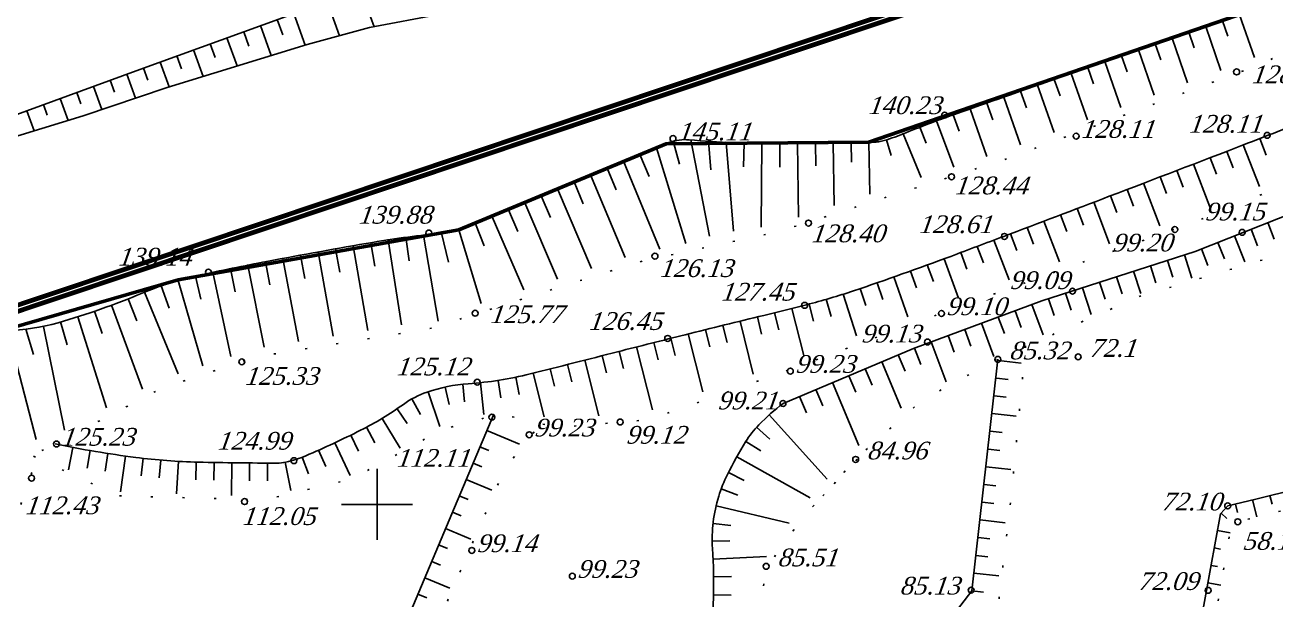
# Model space of a CAD drawing. Header units: millimetres. Extents: x 1400 to 4853, y -623 to 1865.
# Drawn here: x 2822.5 to 2885.9, y 1668.5 to 1697.6 of the extents above; entities that cross this region are included whole.
import ezdxf

# ---------------------------------------------------------------- set-up
doc = ezdxf.new("R2010")
doc.units = ezdxf.units.MM
doc.linetypes.add('ADOT1', pattern=[1.6, 0.1, -1.5])
for name, color, linetype in [('00_Північ', 7, 'Continuous'), ('01_Горизонт_58', 7, 'Continuous'), ('01_Горизонт_72', 7, 'Continuous'), ('01_Горизонт_86', 7, 'Continuous'), ('02_Горизонт_100', 7, 'Continuous'), ('02_Горизонт_112', 7, 'Continuous'), ('CONT-MNR', 7, 'Continuous'), ('Карьер', 7, 'Continuous'), ('кресты', 7, 'Continuous'), ('ПИКЕТЫ', 7, 'Continuous')]:
    doc.layers.add(name, color=color, linetype=linetype)
doc.styles.add('universw', font='timesi.ttf', dxfattribs={"oblique": 10})

msp = doc.modelspace()

# ---------------------------------------------------------------- linework, layer by layer
at = {"color": 6, "linetype": 'Continuous', "lineweight": 60, "flags": 128}
msp.add_lwpolyline([(3144.4144, 1622.5005, 0.24, 0.24, 0), (3032.8199, 1555.7907, 0.24, 0.24, 0), (3018.8744, 1523.7908, 0.24, 0.24, 0), (2987.3207, 1481.6199, 0.24, 0.24, 0), (2991.6614, 1385.4672, 0.24, 0.24, 0), (2843.9613, 1431.7361, 0.24, 0.24, 0), (2695.2589, 1447.0788, 0.24, 0.24, 0), (2711.2688, 1628.8933, 0.24, 0.24, 0), (2712.5497, 1675.7396, 0, 0, 0), (2806.1021, 1678.0284, 0.24, 0.24, 0), (2909.7376, 1712.7799, 0.24, 0.24, 0), (2967.6908, 1719.2535, 0.24, 0.24, 0), (3085.4663, 1716.8193, 0.24, 0.24, 0), (3121.1623, 1734.8067, 0.24, 0.24, 0), (3144.4153, 1734.688, 0.24, 0.24, 0)], format="xyseb", dxfattribs=at)
at = {"color": 1, "linetype": 'Continuous', "lineweight": 211, "const_width": 0.24, "flags": 128}
msp.add_lwpolyline([(2712.8418, 1675.4467), (2806.1546, 1677.7296), (2909.8027, 1712.4853), (2967.7044, 1718.9532), (3084.808, 1716.5431), (3133.365, 1615.9104), (3032.5835, 1555.9992), (3018.6133, 1523.9427), (2987.0162, 1481.7136), (2991.3424, 1385.8815), (2844.0222, 1432.0314), (2695.5837, 1447.3469), (2711.5685, 1628.8761)], close=True, dxfattribs=at)
at = {"color": 7, "linetype": 'Continuous', "lineweight": 50, "flags": 128}
msp.add_lwpolyline([(2712.8418, 1675.4467), (2806.1546, 1677.7296), (2830.2817, 1684.6888), (2844.5069, 1687.2339), (2855.0079, 1691.5994), (2865.2857, 1691.6785), (2884.9106, 1698.4421), (2887.5717, 1699.526), (2890.5527, 1701.2572), (2892.9345, 1702.5496), (2895.4207, 1703.6291), (2898.8168, 1704.8669), (2908.9243, 1708.789), (2922.4907, 1712.2889), (2929.6129, 1713.4932)], dxfattribs=at)
at = {"layer": '00_Північ', "linetype": 'Continuous', "flags": 128}
for points in [[(2927.125, 1733.5978), (2921.4833, 1730.9111), (2921.3318, 1729.3218), (2909.5475, 1723.6548), (2891.8036, 1717.0286), (2879.9367, 1712.473), (2872.9312, 1709.6037), (2868.0865, 1707.8175), (2864.3707, 1707.1124), (2857.8328, 1706.6894), (2855.7162, 1706.2663), (2854.5403, 1706.2193), (2844.3313, 1701.1875), (2828.1522, 1695.298), (2820.516, 1692.506), (2813.6249, 1690.5517)], [(2813.5691, 1690.5419), (2816.3194, 1690.5047), (2819.1627, 1691.0805), (2825.4697, 1693.0086), (2829.7339, 1694.4554), (2836.812, 1696.6284), (2839.9808, 1697.4921), (2843.5687, 1698.1725), (2850.2055, 1700.884), (2854.0262, 1702.1073), (2857.8905, 1702.5013), (2859.9573, 1702.9071), (2864.054, 1702.7226), (2872.5956, 1703.9147), (2878.9801, 1705.1735), (2895.8283, 1711.7157), (2903.6124, 1714.6568), (2910.1495, 1717.1209), (2916.7201, 1719.7819), (2922.1177, 1721.2309), (2928.5768, 1724.0789)]]:
    msp.add_lwpolyline(points, dxfattribs=at)
at = {"layer": '01_Горизонт_58', "linetype": 'Continuous'}
for p, q in [((2884.727, 1673.5379), (2884.9411, 1672.6663)), ((2882.9436, 1671.982), (2883.5822, 1671.8626)), ((2882.4515, 1669.3272), (2883.1185, 1669.2065))]:
    msp.add_line(p, q, dxfattribs=at)
at = {"layer": '01_Горизонт_58', "color": 250, "linetype": 'Continuous'}
for p, q in [((2885.601, 1673.7526), (2885.7076, 1673.3188)), ((2883.13, 1672.8563), (2883.4254, 1672.5908)), ((2883.853, 1673.3232), (2883.9605, 1672.8854)), ((2882.7781, 1671.0973), (2883.0993, 1671.0373)), ((2882.6127, 1670.2127), (2882.9409, 1670.1513))]:
    msp.add_line(p, q, dxfattribs=at)
at = {"layer": '01_Горизонт_58', "color": 0, "linetype": 'ADOT1', "flags": 128}
msp.add_lwpolyline([(2904.3448, 1678.8515), (2903.2948, 1678.1876), (2900.6837, 1677.1115), (2897.8572, 1676.2237), (2894.2882, 1675.2225), (2890.7502, 1674.2299), (2888.3676, 1673.572), (2886.5178, 1673.0613), (2884.7851, 1672.6273), (2883.9719, 1672.4236), (2883.6796, 1672.3092), (2883.5327, 1671.6351), (2882.5617, 1665.942), (2882.15, 1662.8749), (2881.75, 1659.4113), (2881.1012, 1655.1549), (2880.9527, 1652.7117), (2880.7318, 1648.5803), (2880.5619, 1645.4024), (2880.5233, 1642.229), (2880.5903, 1640.3358), (2880.6594, 1638.3822), (2880.6871, 1637.4092), (2880.4513, 1635.3143), (2880.1483, 1631.7652), (2879.8299, 1627.3565), (2879.6488, 1624.848), (2879.6251, 1622.0719), (2879.5663, 1620.4854), (2879.5073, 1618.8954), (2879.4019, 1617.5285), (2878.888, 1615.7088), (2878.3605, 1613.0504), (2877.9881, 1611.1739), (2877.7553, 1608.4348), (2877.5585, 1606.119), (2877.4485, 1603.925), (2877.546, 1603.1778), (2878.0227, 1601.781), (2878.3071, 1600.6704), (2878.3643, 1599.8328), (2878.4427, 1598.6838), (2878.3896, 1596.6857), (2878.3413, 1594.8692), (2878.3518, 1593.1058), (2878.2807, 1592.5082), (2878.2037, 1591.8615), (2878.1721, 1590.9909), (2878.0007, 1589.3674), (2877.816, 1587.9367), (2877.5823, 1586.4269), (2877.3281, 1585.3123), (2876.9912, 1584.4012), (2876.5281, 1583.5696), (2875.5563, 1582.3655), (2874.0823, 1581.2033), (2873.3066, 1580.5245), (2872.9397, 1579.5309), (2872.7221, 1578.0435), (2872.5003, 1576.211), (2872.226, 1573.4618), (2872.0128, 1571.6366), (2871.7793, 1569.6083), (2871.5164, 1567.5171), (2871.307, 1564.8781), (2871.0651, 1562.8244), (2870.8984, 1561.4183), (2870.7764, 1560.8187), (2870.7396, 1559.7836), (2870.7081, 1558.3985), (2870.6202, 1557.5955), (2870.7172, 1557.1271), (2871.1296, 1556.6973), (2871.9816, 1556.4946), (2874.0373, 1556.2986), (2877.8841, 1555.8034), (2880.1512, 1555.5539), (2882.4652, 1555.2994), (2884.2758, 1555.1528), (2886.2148, 1555.2745), (2887.5915, 1555.2735), (2889.5363, 1555.3685), (2893.071, 1554.2582)], dxfattribs=at)
at = {"layer": '01_Горизонт_58', "linetype": 'Continuous', "flags": 128}
msp.add_lwpolyline([(2902.94, 1678.5561), (2900.7891, 1677.7962), (2897.6806, 1676.9835), (2894.2956, 1676.0984), (2889.1188, 1674.6168), (2884.8884, 1673.5776), (2883.4638, 1673.2276), (2883.101, 1672.824), (2882.5843, 1670.0608), (2881.4703, 1663.9079)], dxfattribs=at)
at = {"layer": '01_Горизонт_58', "color": 7, "linetype": 'Continuous'}
msp.add_circle((2883.9719, 1672.4236), 0.15, dxfattribs=at)
at = {"layer": '01_Горизонт_72', "color": 0, "linetype": 'Continuous'}
for p, q in [((2871.7414, 1679.7096), (2872.3375, 1679.641)), ((2871.638, 1678.8106), (2872.2341, 1678.742)), ((2871.5346, 1677.9115), (2872.7385, 1677.7731)), ((2871.4312, 1677.0125), (2872.0272, 1676.9439)), ((2871.3278, 1676.1135), (2871.9238, 1676.0449)), ((2871.2244, 1675.2144), (2872.4789, 1675.0701)), ((2871.1209, 1674.3154), (2871.717, 1674.2468)), ((2871.0175, 1673.4163), (2871.6136, 1673.3478)), ((2870.9141, 1672.5173), (2872.1894, 1672.3706)), ((2870.8107, 1671.6183), (2871.4068, 1671.5497)), ((2870.7073, 1670.7192), (2871.3034, 1670.6507)), ((2870.6039, 1669.8202), (2871.8708, 1669.6744)), ((2870.5005, 1668.9211), (2871.0965, 1668.8526))]:
    msp.add_line(p, q, dxfattribs=at)
at = {"layer": '01_Горизонт_72', "color": 0, "linetype": 'ADOT1', "flags": 128}
msp.add_lwpolyline([(2873.2249, 1681.3425), (2872.4928, 1673.7193), (2871.8687, 1668.4527), (2866.8153, 1661.7501), (2864.2377, 1643.7508), (2857.7825, 1637.0702), (2855.3372, 1634.4462)], dxfattribs=at)
at = {"layer": '01_Горизонт_72', "color": 0, "linetype": 'Continuous', "flags": 128}
msp.add_lwpolyline([(2853.775, 1634.88), (2853.7766, 1634.9084), (2859.059, 1640.3807), (2862.9496, 1644.4422), (2865.3655, 1662.2223), (2870.4999, 1668.9162), (2871.8187, 1680.6625)], dxfattribs=at)
at = {"layer": '01_Горизонт_72', "color": 7, "linetype": 'Continuous'}
for centre in [(2871.8173, 1680.6597), (2883.4638, 1673.2276), (2870.4673, 1668.9537), (2882.4703, 1668.9447)]:
    msp.add_circle(centre, 0.15, dxfattribs=at)
at = {"layer": '01_Горизонт_86', "color": 0, "linetype": 'Continuous'}
for p, q in [((2862.5969, 1679.1282), (2862.9469, 1678.2991)), ((2863.4302, 1679.48), (2864.7779, 1676.2877)), ((2861.7636, 1678.7765), (2862.1136, 1677.9473)), ((2860.2347, 1677.848), (2863.1725, 1674.5847)), ((2859.5896, 1677.2154), (2860.2561, 1676.6105)), ((2859.0456, 1676.4952), (2859.8096, 1676.0195)), ((2858.5872, 1675.7163), (2862.3023, 1673.642)), ((2858.1647, 1674.9175), (2858.9695, 1674.5148)), ((2857.8013, 1674.0905), (2858.6449, 1673.7768)), ((2857.5378, 1673.2265), (2861.2394, 1672.3439)), ((2857.3838, 1672.3365), (2858.2785, 1672.239)), ((2857.3425, 1671.4342), (2858.2424, 1671.4496)), ((2857.3887, 1670.5317), (2860.0988, 1670.6577)), ((2857.4147, 1669.6283), (2858.3147, 1669.6384)), ((2857.4089, 1668.7246), (2858.3086, 1668.7029))]:
    msp.add_line(p, q, dxfattribs=at)
msp.add_lwpolyline([(2856.9449, 1664.233, 0.0064112), (2857.2043, 1666.0527, 0.0491195), (2857.3579, 1671.0708, -0.0932351), (2857.6722, 1673.7137, -0.0384775), (2858.1132, 1674.8139, -0.0239009), (2859.0371, 1676.4816, -0.0547181), (2859.7114, 1677.3449, -0.0367478), (2860.9303, 1678.4247)], format="xyb", dxfattribs=at)
at = {"layer": '01_Горизонт_86', "color": 0, "linetype": 'ADOT1', "flags": 128}
msp.add_lwpolyline([(2864.6917, 1675.5909), (2861.9672, 1672.69), (2860.136, 1670.1462), (2859.0721, 1664.831)], dxfattribs=at)
at = {"layer": '01_Горизонт_86', "color": 7, "linetype": 'Continuous'}
for centre in [(2864.6113, 1675.5867), (2860.0783, 1670.1627)]:
    msp.add_circle(centre, 0.15, dxfattribs=at)
at = {"layer": '02_Горизонт_100', "linetype": 'Continuous'}
for p, q in [((2845.9219, 1677.0575), (2847.5781, 1676.3621)), ((2845.5733, 1676.2272), (2846.0178, 1676.0406)), ((2845.2246, 1675.3969), (2845.6692, 1675.2103)), ((2844.876, 1674.5667), (2846.1833, 1674.0177)), ((2844.5274, 1673.7364), (2844.9719, 1673.5497)), ((2844.1787, 1672.9061), (2844.6233, 1672.7194)), ((2843.8301, 1672.0758), (2845.1145, 1671.5365)), ((2843.4815, 1671.2455), (2843.926, 1671.0589)), ((2843.1328, 1670.4153), (2843.5774, 1670.2286)), ((2842.7842, 1669.585), (2844.0457, 1669.0552)), ((2842.4355, 1668.7547), (2842.8801, 1668.568))]:
    msp.add_line(p, q, dxfattribs=at)
at = {"layer": '02_Горизонт_100', "linetype": 'Continuous', "flags": 128}
msp.add_lwpolyline([(2827.4837, 1651.4837), (2827.5223, 1651.6287), (2841.3463, 1666.1607), (2846.2706, 1677.8878)], dxfattribs=at)
at = {"layer": '02_Горизонт_100', "color": 0, "linetype": 'ADOT1', "flags": 128}
msp.add_lwpolyline([(2848.3159, 1676.9838), (2846.8212, 1675.0973), (2842.8486, 1665.9005), (2838.8314, 1661.198), (2830.6895, 1652.9838), (2829.0325, 1651.2215), (2828.8957, 1650.7021)], dxfattribs=at)
at = {"layer": '02_Горизонт_100', "color": 7, "linetype": 'Continuous'}
for centre in [(2848.0706, 1676.8378), (2845.1628, 1670.9696), (2850.2557, 1669.6641)]:
    msp.add_circle(centre, 0.15, dxfattribs=at)
at = {"layer": '02_Горизонт_112', "color": 250, "linetype": 'ADOT1', "flags": 128}
msp.add_lwpolyline([(2822.8636, 1674.9139), (2819.2765, 1664.5028), (2809.3831, 1664.5606), (2803.9446, 1644.7794), (2798.9244, 1633.6342), (2793.3163, 1628.0278), (2791.5181, 1615.1203), (2791.3758, 1614.0389), (2789.3606, 1588.7085), (2788.6739, 1579.7845), (2785.7766, 1569.0029), (2783.9597, 1564.2601), (2783.6064, 1561.3337), (2782.2924, 1550.8683), (2781.9896, 1543.1486), (2781.2447, 1528.981), (2777.8178, 1524.7937), (2777.2467, 1523.2711), (2776.3582, 1511.4706), (2775.0884, 1493.4173), (2778.7691, 1484.8524), (2780.1018, 1482.2512)], dxfattribs=at)
at = {"layer": '02_Горизонт_112', "color": 7, "linetype": 'Continuous'}
msp.add_circle((2822.8566, 1674.637), 0.15, dxfattribs=at)
at = {"layer": 'CONT-MNR', "linetype": 'Continuous'}
for p, q in [((2839.5236, 1699.4374), (2840.2155, 1697.5366)), ((2837.8322, 1698.8217), (2838.4664, 1697.0793)), ((2836.1408, 1698.206), (2836.7248, 1696.6016)), ((2834.4493, 1697.5903), (2835.0018, 1696.0726)), ((2832.7579, 1696.9746), (2833.2788, 1695.5437)), ((2831.0665, 1696.3588), (2831.5558, 1695.0147)), ((2829.3751, 1695.7431), (2829.8328, 1694.4858)), ((2827.6839, 1695.1268), (2828.1285, 1693.9107)), ((2825.9933, 1694.5087), (2826.4235, 1693.3322)), ((2824.3028, 1693.8906), (2824.7102, 1692.7764)), ((2822.6123, 1693.2725), (2822.9863, 1692.2494))]:
    msp.add_line(p, q, dxfattribs=at)
at = {"layer": 'CONT-MNR', "color": 250, "linetype": 'Continuous'}
for p, q in [((2835.2951, 1697.8981), (2835.5792, 1697.1176)), ((2833.6036, 1697.2824), (2833.872, 1696.5453)), ((2831.9122, 1696.6667), (2832.1647, 1695.973)), ((2830.2208, 1696.051), (2830.4575, 1695.4006)), ((2828.5294, 1695.4353), (2828.7543, 1694.8173)), ((2826.8386, 1694.8177), (2827.0573, 1694.2196)), ((2825.1481, 1694.1996), (2825.3595, 1693.6213)), ((2823.4575, 1693.5815), (2823.6529, 1693.0472))]:
    msp.add_line(p, q, dxfattribs=at)
at = {"layer": 'Карьер', "color": 7, "linetype": 'Continuous'}
for p, q in [((2884.0604, 1698.136), (2884.8142, 1695.969)), ((2882.3525, 1697.5451), (2882.3437, 1697.5707)), ((2882.3525, 1697.5451), (2883.1183, 1695.3188)), ((2883.2067, 1697.8398), (2883.4767, 1697.0593)), ((2880.6435, 1696.9575), (2880.6347, 1696.983)), ((2880.6435, 1696.9575), (2881.4272, 1694.6904)), ((2881.4978, 1697.2518), (2881.4949, 1697.2603)), ((2881.4978, 1697.2518), (2881.7703, 1696.4581)), ((2878.9367, 1696.3634), (2878.9278, 1696.3889)), ((2878.9367, 1696.3634), (2879.7423, 1694.0643)), ((2879.7898, 1696.6613), (2879.7868, 1696.6698)), ((2879.7898, 1696.6613), (2880.0697, 1695.8571)), ((2877.2316, 1695.7645), (2877.2227, 1695.7899)), ((2877.2316, 1695.7645), (2878.0502, 1693.4356)), ((2878.0841, 1696.0641), (2878.0811, 1696.0725)), ((2878.0841, 1696.0641), (2878.3698, 1695.251)), ((2875.5267, 1695.165), (2875.5178, 1695.1904)), ((2875.5267, 1695.165), (2876.3565, 1692.8062)), ((2876.3792, 1695.4648), (2876.3762, 1695.4733)), ((2876.3792, 1695.4648), (2876.6682, 1694.6427)), ((2873.822, 1694.5651), (2873.813, 1694.5905)), ((2873.822, 1694.5651), (2874.6627, 1692.1768)), ((2874.6743, 1694.865), (2874.6714, 1694.8735)), ((2874.6743, 1694.865), (2874.9668, 1694.0341)), ((2871.2651, 1693.6647), (2871.2621, 1693.6732)), ((2871.2651, 1693.6647), (2871.5639, 1692.8162)), ((2872.1173, 1693.9649), (2872.1084, 1693.9903)), ((2872.1173, 1693.9649), (2872.9687, 1691.5473)), ((2872.9697, 1694.265), (2872.9667, 1694.2735)), ((2872.9697, 1694.265), (2873.2653, 1693.4253)), ((2869.5606, 1693.0641), (2869.5576, 1693.0726)), ((2869.5606, 1693.0641), (2869.8557, 1692.2293)), ((2870.4128, 1693.3644), (2870.4038, 1693.3899)), ((2870.4128, 1693.3644), (2871.2629, 1690.9518)), ((2867.8659, 1692.4366), (2867.8626, 1692.445)), ((2867.8659, 1692.4366), (2868.177, 1691.6329)), ((2868.7109, 1692.7566), (2868.7015, 1692.7819)), ((2868.7109, 1692.7566), (2869.5784, 1690.4137)), ((2856.2551, 1691.7903), (2856.2574, 1691.8172)), ((2856.2551, 1691.7903), (2857.199, 1686.9019)), ((2866.1749, 1691.8003), (2866.1723, 1691.8089)), ((2866.1749, 1691.8003), (2866.4188, 1691.0041)), ((2867.0256, 1692.1042), (2867.0155, 1692.1292)), ((2867.0256, 1692.1042), (2867.9229, 1689.8843)), ((2854.5175, 1691.3971), (2854.5072, 1691.4221)), ((2854.5175, 1691.3971), (2856.009, 1686.5387)), ((2855.3595, 1691.7237), (2855.3571, 1691.7323)), ((2855.3595, 1691.7237), (2855.6788, 1690.5669)), ((2857.156, 1691.7213), (2857.1566, 1691.7302)), ((2857.156, 1691.7213), (2857.2651, 1690.2699)), ((2858.0581, 1691.6695), (2858.0594, 1691.6964)), ((2858.0581, 1691.6695), (2858.422, 1687.166)), ((2858.9611, 1691.635), (2858.9267, 1690.4355)), ((2858.9611, 1691.635), (2858.9613, 1691.644)), ((2859.8645, 1691.6178), (2859.8243, 1687.371)), ((2859.8645, 1691.6178), (2859.8648, 1691.6448)), ((2860.7681, 1691.6177), (2860.768, 1691.6267)), ((2860.7681, 1691.6177), (2860.7768, 1690.4177)), ((2861.6717, 1691.6254), (2861.6714, 1691.6524)), ((2861.6717, 1691.6254), (2861.7082, 1687.8817)), ((2862.5752, 1691.6353), (2862.5751, 1691.6443)), ((2862.5752, 1691.6353), (2862.5895, 1690.4704)), ((2863.4788, 1691.6475), (2863.4784, 1691.6745)), ((2863.4788, 1691.6475), (2863.5255, 1688.4626)), ((2864.3823, 1691.6618), (2864.3821, 1691.6708)), ((2864.3823, 1691.6618), (2864.3994, 1690.663)), ((2865.2857, 1691.6785), (2865.2852, 1691.7054)), ((2865.2857, 1691.6785), (2865.3374, 1689.0417)), ((2852.8474, 1690.7065), (2852.8371, 1690.7315)), ((2852.8474, 1690.7065), (2854.6918, 1686.2548)), ((2853.6824, 1691.0521), (2853.6789, 1691.0604)), ((2853.6824, 1691.0521), (2854.1409, 1689.9432)), ((2851.1785, 1690.0133), (2851.1681, 1690.0382)), ((2851.1785, 1690.0133), (2852.9275, 1685.8227)), ((2852.0128, 1690.3604), (2852.0093, 1690.3687)), ((2852.0128, 1690.3604), (2852.4728, 1689.2521)), ((2849.5124, 1689.3131), (2849.5019, 1689.338)), ((2849.5124, 1689.3131), (2851.2205, 1685.2768)), ((2850.345, 1689.6642), (2850.3415, 1689.6725)), ((2850.345, 1689.6642), (2850.81, 1688.558)), ((2847.8498, 1688.6047), (2847.8392, 1688.6295)), ((2847.8498, 1688.6047), (2849.512, 1684.7304)), ((2848.6807, 1688.9599), (2848.6772, 1688.9682)), ((2848.6807, 1688.9599), (2849.1511, 1687.8559)), ((2847.0199, 1688.2474), (2847.0163, 1688.2556)), ((2847.0199, 1688.2474), (2847.4957, 1687.1457)), ((2845.3562, 1687.5419), (2845.3529, 1687.5503)), ((2845.3562, 1687.5419), (2845.7936, 1686.4245)), ((2846.1908, 1687.888), (2846.18, 1687.9128)), ((2846.1908, 1687.888), (2847.8019, 1684.1835)), ((2840.9317, 1686.7246), (2840.9276, 1686.7513)), ((2840.9317, 1686.7246), (2841.6008, 1682.4046)), ((2841.8259, 1686.8548), (2841.8246, 1686.8637)), ((2841.8259, 1686.8548), (2841.988, 1685.6658)), ((2842.7222, 1686.9688), (2842.7191, 1686.9956)), ((2842.7222, 1686.9688), (2843.4562, 1682.5993)), ((2843.6205, 1687.0665), (2843.6196, 1687.0754)), ((2843.6205, 1687.0665), (2843.9804, 1685.5918)), ((2844.5069, 1687.2339), (2844.4991, 1687.2597)), ((2844.5069, 1687.2339), (2845.6283, 1683.4909)), ((2837.3704, 1686.1077), (2837.3656, 1686.1343)), ((2837.3704, 1686.1077), (2838.1416, 1681.8451)), ((2838.2598, 1686.2672), (2838.2582, 1686.2761)), ((2838.2598, 1686.2672), (2838.4699, 1685.0858)), ((2839.1497, 1686.4241), (2839.145, 1686.4507)), ((2839.1497, 1686.4241), (2839.9001, 1682.1295)), ((2840.04, 1686.5783), (2840.0385, 1686.5872)), ((2840.04, 1686.5783), (2840.243, 1685.3956)), ((2833.818, 1685.4408), (2833.8128, 1685.4673)), ((2833.818, 1685.4408), (2834.6414, 1681.2787)), ((2834.7051, 1685.6131), (2834.7034, 1685.6219)), ((2834.7051, 1685.6131), (2834.9297, 1684.4343)), ((2835.593, 1685.7806), (2835.588, 1685.8071)), ((2835.593, 1685.7806), (2836.3827, 1681.5605)), ((2836.4814, 1685.9455), (2836.4798, 1685.9543)), ((2836.4814, 1685.9455), (2836.6986, 1684.7653)), ((2831.1645, 1684.8866), (2831.1625, 1684.8954)), ((2831.1645, 1684.8866), (2831.429, 1683.7161)), ((2832.0477, 1685.0777), (2832.0421, 1685.1041)), ((2832.0477, 1685.0777), (2832.955, 1680.8054)), ((2832.9322, 1685.2624), (2832.9304, 1685.2712)), ((2832.9322, 1685.2624), (2833.1733, 1684.0868)), ((2829.4277, 1684.3906), (2829.4247, 1684.3991)), ((2829.4277, 1684.3906), (2829.8212, 1683.2569)), ((2830.2892, 1684.6629), (2830.2817, 1684.6888)), ((2830.2892, 1684.6629), (2831.5261, 1680.3319)), ((2827.7466, 1683.728), (2827.7433, 1683.7364)), ((2827.7466, 1683.728), (2828.1891, 1682.6126)), ((2828.5828, 1684.0705), (2828.5725, 1684.0955)), ((2828.5828, 1684.0705), (2830.2894, 1679.9195)), ((2826.0516, 1683.1016), (2826.0487, 1683.1101)), ((2826.0516, 1683.1016), (2826.4408, 1681.9665)), ((2826.9028, 1683.4048), (2826.8934, 1683.4301)), ((2826.9028, 1683.4048), (2828.473, 1679.156)), ((2823.4529, 1682.3355), (2823.4474, 1682.362)), ((2823.4529, 1682.3355), (2824.5321, 1677.0709)), ((2824.3288, 1682.5563), (2824.3263, 1682.5649)), ((2824.3288, 1682.5563), (2824.6637, 1681.404)), ((2825.1934, 1682.8187), (2825.1853, 1682.8445)), ((2825.1934, 1682.8187), (2826.6561, 1678.198)), ((2821.6593, 1682.1352), (2823.0831, 1676.5968)), ((2822.5606, 1682.1945), (2822.5596, 1682.2035)), ((2822.5606, 1682.1945), (2822.9512, 1680.9159))]:
    msp.add_line(p, q, dxfattribs=at)
at = {"layer": 'Карьер', "linetype": 'Continuous'}
for p, q in [((2885.0921, 1691.8624), (2885.4186, 1691.0238)), ((2883.4107, 1691.2116), (2883.7347, 1690.372)), ((2884.2516, 1691.5364), (2885.0681, 1689.4241)), ((2881.7283, 1690.5637), (2882.5587, 1688.4033)), ((2882.5696, 1690.8874), (2882.893, 1690.0475)), ((2880.045, 1689.9178), (2880.3669, 1689.0774)), ((2880.8867, 1690.2405), (2881.2091, 1689.4002)), ((2878.3609, 1689.2741), (2878.6818, 1688.4332)), ((2879.2031, 1689.5957), (2880.0272, 1687.4396)), ((2876.6761, 1688.6323), (2877.4787, 1686.5231)), ((2877.5186, 1688.953), (2877.8389, 1688.112)), ((2874.9909, 1687.9916), (2875.3105, 1687.1503)), ((2875.8336, 1688.3119), (2876.1534, 1687.4706)), ((2873.3054, 1687.3517), (2873.6246, 1686.5102)), ((2874.1482, 1687.6716), (2874.9319, 1685.6072)), ((2871.6195, 1686.7128), (2872.3842, 1684.691)), ((2872.4625, 1687.0321), (2872.7815, 1686.1906)), ((2869.9325, 1686.0767), (2870.2492, 1685.2343)), ((2870.7762, 1686.3944), (2871.0937, 1685.5522)), ((2868.2427, 1685.4482), (2868.5517, 1684.6029)), ((2869.0884, 1685.7603), (2869.8301, 1683.769)), ((2866.5457, 1684.8395), (2867.2586, 1682.8137)), ((2867.3951, 1685.1413), (2867.699, 1684.2941)), ((2864.8415, 1684.2513), (2865.1299, 1683.3987)), ((2865.6945, 1684.5428), (2865.9881, 1683.692)), ((2863.123, 1683.7065), (2863.3727, 1682.8419)), ((2863.9856, 1683.9682), (2864.6596, 1681.8477)), ((2860.5054, 1683.0278), (2860.7209, 1682.154)), ((2861.3801, 1683.2457), (2861.9826, 1680.851)), ((2862.2537, 1683.468), (2862.4804, 1682.597)), ((2857.8789, 1682.3836), (2858.0947, 1681.5099)), ((2858.7542, 1682.5992), (2859.4136, 1679.9137)), ((2859.6298, 1682.8136), (2859.8432, 1681.9393)), ((2855.2548, 1681.7297), (2855.474, 1680.8568)), ((2856.1292, 1681.9488), (2856.8647, 1679.0059)), ((2857.0039, 1682.1668), (2857.2209, 1681.2934)), ((2852.633, 1681.0664), (2852.8553, 1680.1942)), ((2853.5067, 1681.2885), (2854.3159, 1678.0981)), ((2854.3806, 1681.5096), (2854.6009, 1680.637)), ((2850.0119, 1680.4007), (2850.2325, 1679.5282)), ((2850.8857, 1680.622), (2851.6021, 1677.7971)), ((2851.7595, 1680.8439), (2851.9813, 1679.9716)), ((2847.3858, 1679.7554), (2847.5686, 1678.8741)), ((2848.2637, 1679.9599), (2848.8205, 1677.745)), ((2849.1379, 1680.18), (2849.3579, 1679.3073)), ((2843.8174, 1679.2583), (2844.009, 1678.379)), ((2844.707, 1679.401), (2844.7999, 1678.5058)), ((2845.6051, 1679.4787), (2845.7731, 1677.8653)), ((2846.4989, 1679.5946), (2846.6371, 1678.7053)), ((2842.1261, 1678.6533), (2842.5678, 1677.8691)), ((2842.9491, 1679.0178), (2843.5417, 1677.2637)), ((2841.3755, 1678.155), (2841.8826, 1677.4114)), ((2839.8335, 1677.2224), (2840.2566, 1676.4281)), ((2840.6172, 1677.6677), (2841.5327, 1676.1539)), ((2839.0293, 1676.8152), (2839.426, 1676.0074)), ((2824.9409, 1676.1942), (2824.7233, 1675.0515)), ((2825.8278, 1676.0332), (2825.6747, 1675.1463)), ((2837.3961, 1676.0519), (2837.7615, 1675.2294)), ((2838.2164, 1676.4257), (2838.9904, 1674.7698)), ((2826.7174, 1675.8874), (2826.5795, 1674.9981)), ((2827.6094, 1675.757), (2827.3589, 1673.9352)), ((2828.5036, 1675.6428), (2828.4007, 1674.7487)), ((2829.4005, 1675.5528), (2829.3235, 1674.6561)), ((2830.2996, 1675.4887), (2830.206, 1673.8388)), ((2831.2002, 1675.4507), (2831.1753, 1674.551)), ((2832.1015, 1675.4306), (2832.084, 1674.5307)), ((2833.0028, 1675.4155), (2832.9797, 1673.7638)), ((2833.9042, 1675.4054), (2833.8966, 1674.5054)), ((2834.8056, 1675.4003), (2834.8029, 1674.5003)), ((2835.7043, 1675.4407), (2835.9913, 1674.0163)), ((2836.5676, 1675.6968), (2836.8912, 1674.857))]:
    msp.add_line(p, q, dxfattribs=at)
at = {"layer": 'Карьер', "color": 0, "linetype": 'Continuous'}
for p, q in [((2885.4888, 1687.5965), (2885.8213, 1686.7602)), ((2883.8078, 1686.9281), (2884.3346, 1685.6031)), ((2884.6483, 1687.2623), (2884.9808, 1686.426)), ((2882.1268, 1686.2598), (2882.4593, 1685.4234)), ((2882.9673, 1686.5939), (2883.2998, 1685.7576)), ((2880.4129, 1685.6827), (2880.6894, 1684.8263)), ((2881.2736, 1685.9607), (2881.6531, 1684.7857)), ((2877.8306, 1684.8488), (2878.1072, 1683.9924)), ((2878.6914, 1685.1268), (2879.0529, 1684.0073)), ((2879.5521, 1685.4048), (2879.8287, 1684.5483)), ((2876.1092, 1684.2929), (2876.5449, 1682.9436)), ((2876.9699, 1684.5709), (2877.2465, 1683.7144)), ((2874.3877, 1683.7369), (2874.6643, 1682.8805)), ((2875.2484, 1684.0149), (2875.525, 1683.1585)), ((2872.6863, 1683.1229), (2872.9992, 1682.2791)), ((2873.5344, 1683.4374), (2874.105, 1681.8983)), ((2870.9901, 1682.4941), (2871.616, 1680.8058)), ((2871.8382, 1682.8085), (2872.1511, 1681.9646)), ((2869.2939, 1681.8652), (2869.6068, 1681.0213)), ((2870.142, 1682.1796), (2870.4549, 1681.3358)), ((2867.5977, 1681.2363), (2867.9106, 1680.3925)), ((2868.4458, 1681.5508), (2869.1965, 1679.5259)), ((2865.9301, 1680.5354), (2866.9215, 1678.187)), ((2866.7634, 1680.8872), (2867.1134, 1680.0581)), ((2871.8448, 1680.6087), (2872.9981, 1680.476)), ((2864.2635, 1679.8318), (2864.6135, 1679.0027)), ((2865.0968, 1680.1836), (2865.4468, 1679.3545))]:
    msp.add_line(p, q, dxfattribs=at)
at = {"layer": 'Карьер', "color": 0, "linetype": 'Continuous', "flags": 128}
msp.add_lwpolyline([(2860.9303, 1678.4247), (2867.5369, 1681.2138), (2874.0374, 1683.6238), (2881.8113, 1686.1343), (2888.5463, 1688.8122), (2894.9631, 1690.9545), (2898.0458, 1692.5612), (2901.4301, 1694.0005), (2904.0773, 1695.0382), (2906.7244, 1695.0717), (2908.7851, 1696.1093), (2909.8239, 1697.5821), (2910.8961, 1699.6575), (2912.8061, 1702.2349), (2913.7108, 1703.4734), (2915.537, 1706.1847), (2918.2176, 1707.9923), (2921.0658, 1709.599), (2923.2893, 1710.3172)], dxfattribs=at)
at = {"layer": 'Карьер', "color": 7, "linetype": 'ADOT1', "flags": 128}
msp.add_lwpolyline([(2804.6221, 1676.323), (2807.9503, 1674.9629), (2818.4644, 1675.1518), (2821.9208, 1675.3059), (2824.3413, 1676.5149), (2829.4471, 1679.1974), (2834.2125, 1680.7842), (2842.9724, 1682.201), (2853.5514, 1685.5828), (2860.7451, 1687.1529), (2872.1355, 1690.7897), (2884.649, 1695.4396), (2896.2778, 1700.5274), (2899.9653, 1702.4598), (2909.2749, 1708.6195)], dxfattribs=at)
at = {"layer": 'Карьер', "color": 0, "linetype": 'ADOT1', "flags": 128}
msp.add_lwpolyline([(2862.9446, 1673.7364), (2864.6669, 1675.6577), (2867.9681, 1678.5826), (2871.8435, 1680.7047), (2879.0212, 1683.8616), (2885.3531, 1685.7408), (2891.7871, 1687.9045), (2896.0542, 1689.1879), (2902.0649, 1691.938), (2903.7735, 1692.3587), (2906.1594, 1692.7712), (2908.7289, 1693.9171), (2910.7018, 1694.9713), (2912.4061, 1697.3686), (2914.1496, 1700.5313), (2915.8932, 1702.4564), (2918.6694, 1704.2137), (2920.879, 1704.8615), (2923.3289, 1705.6293), (2929.149, 1706.7102), (2932.5596, 1706.7822), (2936.7229, 1706.6631), (2939.2208, 1706.6871), (2942.7514, 1706.2073), (2944.9851, 1705.9193), (2946.7196, 1704.5026), (2949.2036, 1701.9569), (2951.6449, 1700.6306), (2953.872, 1699.3899), (2955.9063, 1700.3311), (2957.5766, 1701.1868), (2959.0309, 1701.745), (2961.7509, 1701.6548), (2966.1261, 1701.4979), (2973.8402, 1702.7355), (2977.8491, 1703.1937), (2981.041, 1703.7699), (2983.233, 1703.7315), (2987.3094, 1703.8083), (2990.4027, 1704.0927), (2994.921, 1702.3544), (2995.3921, 1707.6046), (2997.5472, 1707.3804), (3001.3555, 1706.7387), (3004.1085, 1706.4637), (3005.9897, 1706.3262), (3008.0544, 1706.3262), (3010.5321, 1706.5095), (3012.7345, 1706.097), (3014.111, 1705.0428)], dxfattribs=at)
at = {"layer": 'Карьер', "color": 7, "linetype": 'Continuous', "flags": 128}
msp.add_lwpolyline([(2821.5884, 1682.134, 0.0666342), (2824.1957, 1682.5178, 0.0297091), (2828.464, 1684.0211, -0.0456886), (2831.2726, 1684.9106, -0.0069131), (2834.7762, 1685.6266, -0.0045301), (2840.1461, 1686.5965, -0.0179554), (2843.6937, 1687.0737, 0.0613849), (2844.7189, 1687.3034, 0.0168397), (2846.1334, 1687.863, -0.0041853), (2851.7644, 1690.2572, -0.0006547), (2855.0079, 1691.5994, -0.0115261), (2855.194, 1691.6712, -0.1086168), (2856.1718, 1691.7976, 0.0236932), (2860.6378, 1691.6168, 0.0034183), (2865.6459, 1691.6857, 0.0624294), (2865.9183, 1691.7256, 0.0287106), (2866.9864, 1692.0883, -0.0114918), (2869.6202, 1693.0851, -0.0001126), (2874.6702, 1694.8636, -0.000144), (2878.6203, 1696.2524, -0.001926), (2881.7583, 1697.3412, 0.0017525), (2885.2073, 1698.5365, 0.0593107), (2889.8025, 1700.788, -0.0510869)], format="xyb", dxfattribs=at)
at = {"layer": 'Карьер', "linetype": 'ADOT1', "flags": 128}
msp.add_lwpolyline([(2822.9561, 1675.7439), (2827.2283, 1673.7355), (2834.6669, 1673.5347), (2839.0899, 1674.5891), (2843.6636, 1677.0995), (2846.5788, 1677.9029), (2849.4939, 1677.2), (2854.1682, 1677.6016), (2860.6519, 1679.9112), (2870.2697, 1683.4843), (2881.5785, 1687.5512), (2889.9721, 1690.9655), (2896.5737, 1693.3845), (2902.0019, 1694.941), (2903.0704, 1694.9953)], dxfattribs=at)
at = {"layer": 'Карьер', "linetype": 'Continuous', "flags": 128}
msp.add_lwpolyline([(2824.0569, 1676.3705, 0.019704), (2828.1315, 1675.6879, 0.0255761), (2831.3062, 1675.4479, 0.0060736), (2835.2917, 1675.3995, 0.0539735), (2835.7389, 1675.4479, 0.0468742), (2836.754, 1675.7724, 0.0163107), (2839.5251, 1677.0624, 0.0384778), (2841.6947, 1678.3782, -0.0724675), (2842.8958, 1678.9997, -0.0660345), (2844.9847, 1679.425, 0.0443254), (2848.1135, 1679.9222, 0.000869), (2852.5457, 1681.0441, -0.0011232), (2855.9755, 1681.9104, -0.0015618), (2859.9552, 1682.8929, 0.0028736), (2862.1167, 1683.4326, 0.0183757), (2864.5064, 1684.1383, 0.0087648), (2869.4276, 1685.8871, 0.0008085), (2872.1147, 1686.9003, 0.0004059), (2877.4619, 1688.9314, 0.0012681), (2884.3021, 1691.5559, 0.0025936), (2887.6366, 1692.8649, 0.0356963)], format="xyb", dxfattribs=at)
at = {"layer": 'Карьер', "color": 7, "linetype": 'Continuous'}
for centre in [(2883.9143, 1695.2412), (2869.1213, 1693.049), (2855.3574, 1691.8584), (2875.7826, 1691.984), (2885.463, 1692.0246), (2869.4687, 1689.9246), (2862.2201, 1687.5748), (2880.7847, 1687.2456), (2842.983, 1687.0697), (2872.1487, 1686.8979), (2884.193, 1687.1032), (2854.4415, 1685.8936), (2831.8155, 1685.0835), (2875.5986, 1684.1219), (2862.025, 1683.3997), (2845.3319, 1682.9991), (2868.958, 1682.99), (2855.0864, 1681.7232), (2868.251, 1681.5411), (2833.5083, 1680.5357), (2875.8853, 1680.7887), (2861.3032, 1680.0648), (2845.4384, 1679.5046), (2860.9303, 1678.4247), (2846.1821, 1677.7256), (2852.6776, 1677.4819), (2824.1165, 1676.3691), (2836.1483, 1675.5237), (2833.6493, 1673.4463)]:
    msp.add_circle(centre, 0.15, dxfattribs=at)
at = {"layer": 'кресты', "color": 3, "linetype": 'Continuous'}
for p, q in [((2840.3623, 1671.5067), (2840.3623, 1675.1067)), ((2838.5623, 1673.3067), (2842.1623, 1673.3067))]:
    msp.add_line(p, q, dxfattribs=at)

# ---------------------------------------------------------------- texts
at = {"layer": '01_Горизонт_58', "color": 7, "linetype": 'Continuous', "style": 'universw', "oblique": 10}
msp.add_text('58.10', height=0.9, dxfattribs=at).set_placement((2884.2447, 1671.0005))
at = {"layer": '01_Горизонт_72', "color": 7, "linetype": 'Continuous', "style": 'universw', "oblique": 10}
for s, p in [('85.32', (2872.4173, 1680.6597)), ('72.10', (2880.1297, 1672.9959)), ('85.13', (2866.87, 1668.7311)), ('72.09', (2878.9526, 1668.9644))]:
    msp.add_text(s, height=0.9, dxfattribs=at).set_placement(p)
at = {"layer": '01_Горизонт_86', "color": 7, "linetype": 'Continuous', "style": 'universw', "oblique": 10}
for s, p in [('99.21', (2857.6333, 1678.1213)), ('84.96', (2865.2113, 1675.5867)), ('85.51', (2860.6783, 1670.1627))]:
    msp.add_text(s, height=0.9, dxfattribs=at).set_placement(p)
at = {"layer": '02_Горизонт_100', "color": 7, "linetype": 'Continuous', "style": 'universw', "oblique": 10}
for s, p in [('99.23', (2848.3391, 1676.7511)), ('112.11', (2841.36, 1675.212)), ('99.14', (2845.4313, 1670.8829)), ('99.23', (2850.5242, 1669.5774))]:
    msp.add_text(s, height=0.9, dxfattribs=at).set_placement(p)
at = {"layer": '02_Горизонт_112', "color": 7, "linetype": 'Continuous', "style": 'universw', "oblique": 10}
msp.add_text('112.43', height=0.9, dxfattribs=at).set_placement((2822.5397, 1672.8052))
at = {"layer": 'Карьер', "color": 7, "linetype": 'Continuous', "style": 'universw', "oblique": 10}
for s, p in [('128.32', (2884.6859, 1694.6675)), ('128.11', (2881.506, 1692.1584)), ('145.11', (2855.6259, 1691.7718)), ('128.11', (2876.0511, 1691.8973)), ('128.44', (2869.6382, 1689.0313)), ('99.15', (2882.32, 1687.7086)), ('139.88', (2839.4296, 1687.5443)), ('128.61', (2867.8264, 1687.0635)), ('128.40', (2862.3711, 1686.601)), ('99.20', (2877.6264, 1686.1354)), ('139.14', (2827.2504, 1685.4217)), ('126.13', (2854.6976, 1684.8391)), ('99.09', (2872.437, 1684.2282)), ('127.45', (2857.8006, 1683.6414)), ('99.10', (2869.2266, 1682.9033)), ('125.77', (2846.0964, 1682.4982)), ('126.45', (2851.0951, 1682.1539)), ('99.13', (2864.9091, 1681.5166)), ('72.1', (2876.4853, 1680.7887)), ('125.12', (2841.3543, 1679.8497)), ('99.23', (2861.5718, 1679.9781)), ('125.33', (2833.679, 1679.3681)), ('125.23', (2824.385, 1676.2824)), ('99.12', (2852.992, 1676.3829)), ('124.99', (2832.2844, 1676.0797)), ('112.05', (2833.5397, 1672.2603))]:
    msp.add_text(s, height=0.9, dxfattribs=at).set_placement(p)
at = {"layer": 'ПИКЕТЫ', "color": 7, "linetype": 'Continuous', "style": 'universw', "oblique": 10}
msp.add_text('140.23', height=0.9, dxfattribs=at).set_placement((2865.2587, 1693.1016))

doc.saveas('drawing.dxf')
